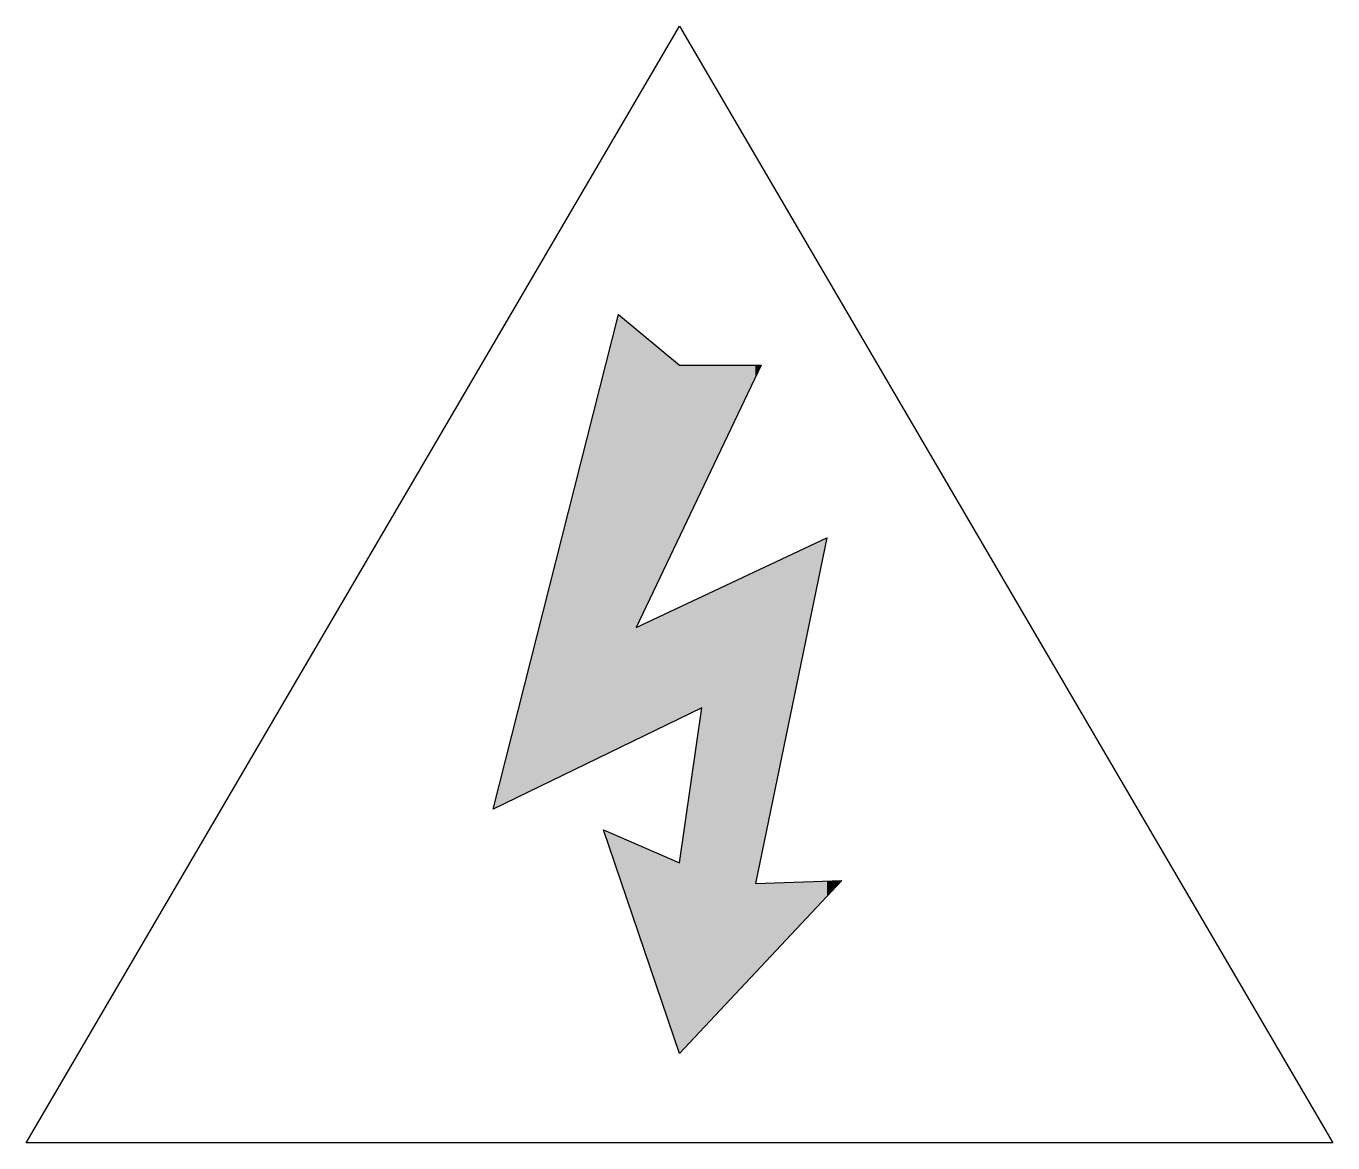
# Model space of a CAD drawing. Extents: x 0.08 to 1.52, y -1.39 to -0.16.
import ezdxf

# ---------------------------------------------------------------- set-up
doc = ezdxf.new("R2010")
doc.units = 0
doc.layers.add('SIGN', color=7, linetype='CONTINUOUS')

# ---------------------------------------------------------------- blocks, each defined once
blk = doc.blocks.new('*U2')
at = {"layer": 'SIGN', "color": 250}
for points in [[(0.7326, -0.9602), (0.7162, -0.5473), (0.7326, -0.4824)], [(0.8836, -0.5519), (0.8245, -0.5382), (0.8836, -0.5382)], [(0.8901, -1.0775), (0.8901, -0.7624), (0.9624, -0.7285)], [(0.8901, -1.0775), (0.8836, -0.7654), (0.8901, -0.7624)], [(0.8836, -1.2073), (0.8245, -0.7931), (0.8836, -0.7654)], [(0.8, -0.9275), (0.7523, -0.827), (0.8, -0.8046)], [(0.8245, -0.9156), (0.8, -0.8046), (0.8245, -0.7931)], [(0.8, -0.9275), (0.8, -0.8046), (0.8, -0.8046)], [(0.8245, -1.2702), (0.8, -1.0861), (0.8245, -0.9156)], [(0.7326, -1.0984), (0.7326, -1.0572), (0.7523, -1.1562)], [(0.7523, -1.1562), (0.7523, -1.0657), (0.8, -1.2962)], [(0.8, -1.2963), (0.8, -1.0862), (0.8, -1.0861)], [(0.8, -1.2962), (0.8, -1.0862), (0.8, -1.2963)], [(0.9624, -1.1234), (0.8901, -1.109), (0.9624, -1.1065)], [(0.9624, -1.1234), (0.9624, -1.1065), (0.9788, -1.1059)], [(0.8901, -1.2003), (0.8836, -1.1092), (0.8901, -1.109)]]:
    blk.add_solid(points, dxfattribs=at)
at = {"layer": 'SIGN', "color": 250, "extrusion": (0, 0, -1)}
for points in [[(-0.7326, -0.9602), (-0.7326, -0.4824), (-0.7523, -0.9506)], [(-0.7523, -0.9506), (-0.7326, -0.4824), (-0.7523, -0.4987)], [(-0.7523, -0.827), (-0.7523, -0.4987), (-0.8, -0.7271)], [(-0.8, -0.7271), (-0.7523, -0.4987), (-0.8, -0.5382)], [(-0.8, -0.7271), (-0.8, -0.5382), (-0.8, -0.7271)], [(-0.8, -0.7271), (-0.8, -0.5382), (-0.8, -0.5382)], [(-0.8, -0.7271), (-0.8, -0.5382), (-0.8245, -0.6757)], [(-0.8245, -0.6757), (-0.8, -0.5382), (-0.8245, -0.5382)], [(-0.8245, -0.6757), (-0.8245, -0.5382), (-0.8836, -0.5519)], [(-0.8836, -0.5519), (-0.8836, -0.5382), (-0.8901, -0.5382)], [(-0.7162, -0.9682), (-0.5948, -1.0272), (-0.7162, -0.5473)], [(-0.7162, -0.9682), (-0.7162, -0.5473), (-0.7326, -0.9602)], [(-0.8836, -1.1092), (-0.8836, -0.7654), (-0.8901, -1.0775)], [(-0.8, -0.9275), (-0.8, -0.8046), (-0.8, -0.9275)], [(-0.8, -0.9275), (-0.8, -0.8046), (-0.8245, -0.9156)], [(-0.8245, -1.2702), (-0.8245, -0.7931), (-0.8836, -1.2073)], [(-0.7523, -0.9506), (-0.7523, -0.827), (-0.8, -0.9275)], [(-0.7326, -1.0984), (-0.7162, -1.0501), (-0.7326, -1.0572)], [(-0.7523, -1.1562), (-0.7326, -1.0572), (-0.7523, -1.0657)], [(-0.8, -1.2962), (-0.7523, -1.0657), (-0.8, -1.0862)], [(-0.8, -1.2963), (-0.8, -1.0861), (-0.8245, -1.2702)], [(-0.8836, -1.2073), (-0.8836, -1.1092), (-0.8901, -1.2003)], [(-0.8901, -1.2003), (-0.8901, -1.109), (-0.9624, -1.1234)]]:
    blk.add_solid(points, dxfattribs=at)

msp = doc.modelspace()

# ---------------------------------------------------------------- linework, layer by layer
at = {"layer": 'SIGN', "color": 250}
msp.add_lwpolyline([(0.08, -1.3947), (0.8, -0.1647), (1.52, -1.3947), (0.08, -1.3947)], dxfattribs=at)
at = {"layer": 'SIGN'}
msp.add_lwpolyline([(0.7326, -0.4824), (0.8, -0.5382), (0.8901, -0.5382), (0.7523, -0.827), (0.9624, -0.7285), (0.8836, -1.1092), (0.9788, -1.1059), (0.8, -1.2963), (0.7162, -1.0501), (0.8, -1.0862), (0.8245, -0.9156), (0.5948, -1.0272), (0.7326, -0.4824)], dxfattribs=at)

# ---------------------------------------------------------------- block references
at = {"layer": 'SIGN', "color": 250}
msp.add_blockref('*U2', (0, 0), dxfattribs=at)

doc.saveas('drawing.dxf')
